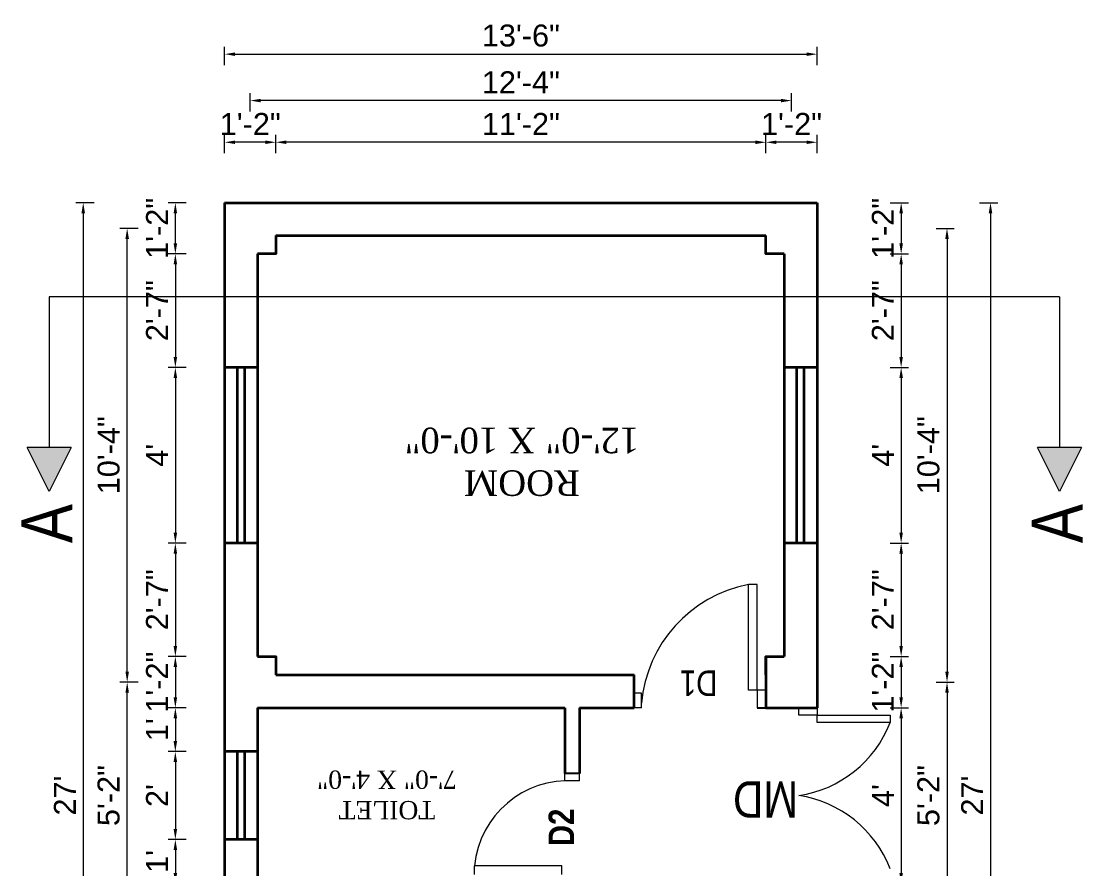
# Model space of a CAD drawing. Header units: inches. Extents: x 352533 to 378079, y -36324 to -23949.
# Drawn here: x 361818.8 to 362109.1, y -29772.4 to -29540.8 of the extents above; entities that cross this region are included whole.
import ezdxf

# ---------------------------------------------------------------- set-up
doc = ezdxf.new("R2010")
doc.units = ezdxf.units.IN
doc.header["$LTSCALE"] = 2
doc.header["$MEASUREMENT"] = 0
doc.header["$PDMODE"] = 34
doc.layers.get('0').update_dxf_attribs({"linetype": 'CONTINUOUS'})
doc.layers.get('DEFPOINTS').update_dxf_attribs({"color": 141, "linetype": 'CONTINUOUS'})
for name, color, linetype, lineweight in [('dimension', 160, 'CONTINUOUS', 15), ('door', 20, 'CONTINUOUS', 35), ('steps', 253, 'CONTINUOUS', 20), ('truss', 1, 'CONTINUOUS', 25)]:
    doc.layers.add(name, color=color, linetype=linetype, lineweight=lineweight)
doc.styles.add('Lettring Text', font='arial.ttf')
doc.styles.get("Standard").update_dxf_attribs({"font": 'ARIALN.TTF'})
doc.dimstyles.new('Copy of Standard', dxfattribs={"dimtxt": 6, "dimasz": 2.875, "dimexe": 2, "dimexo": 4, "dimgap": 2, "dimtad": 1, "dimdec": 0, "dimrnd": 1, "dimzin": 0, "dimdsep": 46, "dimlunit": 4, "dimtxsty": 'Lettring Text', "dimcen": 0.1, "dimclrd": 7, "dimclre": 7, "dimclrt": 7, "dimazin": 0, "dimtfac": 0.645, "dimtdec": 0, "dimtmove": 1, "dimatfit": 0, "dimfxl": 3, "dimfxlon": 1, "dimtfillclr": 256, "dimtolj": 1, "dimtzin": 0, "dimlwd": -1, "dimlwe": -1, "dimarcsym": 2})

# ---------------------------------------------------------------- blocks, each defined once
blk = doc.blocks.new('*D452')
at = {"layer": 'DEFPOINTS', "color": 0, "ltscale": 0.5, "transparency": 16777216}
for p in [(362022.42, -29573.89), (362036.42, -29590.41), (362022.42, -29599.41)]:
    blk.add_point(p, dxfattribs=at)
at = {"layer": 'steps', "color": 7, "ltscale": 0.5, "transparency": 16777216}
for p, q in [((362022.42, -29576.89), (362022.42, -29571.89)), ((362036.42, -29576.89), (362036.42, -29571.89)), ((362033.54, -29573.89), (362025.29, -29573.89))]:
    blk.add_line(p, q, dxfattribs=at)
for points in [[(362025.29, -29573.41), (362025.29, -29574.37), (362022.42, -29573.89)], [(362033.54, -29573.41), (362033.54, -29574.37), (362036.42, -29573.89)]]:
    blk.add_solid(points, dxfattribs=at)
at = {"layer": 'steps', "color": 7, "ltscale": 0.5, "transparency": 16777216, "insert": (362029.42, -29568.88), "char_height": 6, "attachment_point": 5, "style": 'Lettring Text'}
blk.add_mtext('\\A1;1\'-2"', dxfattribs=at)
blk = doc.blocks.new('*D453')
at = {"layer": 'DEFPOINTS', "color": 0, "ltscale": 0.5, "transparency": 16777216}
for p in [(361888.42, -29573.89), (361888.42, -29599.41), (362022.42, -29599.41)]:
    blk.add_point(p, dxfattribs=at)
at = {"layer": 'steps', "color": 7, "ltscale": 0.5, "transparency": 16777216}
for p, q in [((361888.42, -29576.89), (361888.42, -29571.89)), ((362022.42, -29576.89), (362022.42, -29571.89)), ((362019.54, -29573.89), (361891.29, -29573.89))]:
    blk.add_line(p, q, dxfattribs=at)
for points in [[(361891.29, -29573.41), (361891.29, -29574.37), (361888.42, -29573.89)], [(362019.54, -29573.41), (362019.54, -29574.37), (362022.42, -29573.89)]]:
    blk.add_solid(points, dxfattribs=at)
at = {"layer": 'steps', "color": 7, "ltscale": 0.5, "transparency": 16777216, "insert": (361955.42, -29568.88), "char_height": 6, "attachment_point": 5, "style": 'Lettring Text'}
blk.add_mtext('\\A1;11\'-2"', dxfattribs=at)
blk = doc.blocks.new('*D454')
at = {"layer": 'DEFPOINTS', "color": 0, "ltscale": 0.5, "transparency": 16777216}
for p in [(361874.42, -29573.89), (361874.42, -29599.41), (361888.42, -29599.41)]:
    blk.add_point(p, dxfattribs=at)
at = {"layer": 'steps', "color": 7, "ltscale": 0.5, "transparency": 16777216}
for p, q in [((361874.42, -29576.89), (361874.42, -29571.89)), ((361888.42, -29576.89), (361888.42, -29571.89)), ((361885.54, -29573.89), (361877.29, -29573.89))]:
    blk.add_line(p, q, dxfattribs=at)
for points in [[(361877.29, -29573.41), (361877.29, -29574.37), (361874.42, -29573.89)], [(361885.54, -29573.41), (361885.54, -29574.37), (361888.42, -29573.89)]]:
    blk.add_solid(points, dxfattribs=at)
at = {"layer": 'steps', "color": 7, "ltscale": 0.5, "transparency": 16777216, "insert": (361881.42, -29568.88), "char_height": 6, "attachment_point": 5, "style": 'Lettring Text'}
blk.add_mtext('\\A1;1\'-2"', dxfattribs=at)
blk = doc.blocks.new('*D455')
at = {"layer": 'DEFPOINTS', "color": 0, "ltscale": 0.5, "transparency": 16777216}
for p in [(361881.42, -29562.5), (361881.42, -29599.41), (362029.42, -29599.41)]:
    blk.add_point(p, dxfattribs=at)
at = {"layer": 'steps', "color": 7, "ltscale": 0.5, "transparency": 16777216}
for p, q in [((361881.42, -29565.5), (361881.42, -29560.5)), ((362029.42, -29565.5), (362029.42, -29560.5)), ((362026.54, -29562.5), (361884.29, -29562.5))]:
    blk.add_line(p, q, dxfattribs=at)
for points in [[(361884.29, -29562.02), (361884.29, -29562.98), (361881.42, -29562.5)], [(362026.54, -29562.02), (362026.54, -29562.98), (362029.42, -29562.5)]]:
    blk.add_solid(points, dxfattribs=at)
at = {"layer": 'steps', "color": 7, "ltscale": 0.5, "transparency": 16777216, "insert": (361955.42, -29557.49), "char_height": 6, "attachment_point": 5, "style": 'Lettring Text'}
blk.add_mtext('\\A1;12\'-4"', dxfattribs=at)
blk = doc.blocks.new('*D456')
at = {"layer": 'DEFPOINTS', "color": 0, "ltscale": 0.5, "transparency": 16777216}
for p in [(362036.42, -29549.82), (361874.42, -29590.41), (362036.42, -29590.41)]:
    blk.add_point(p, dxfattribs=at)
at = {"layer": 'steps', "color": 7, "ltscale": 0.5, "transparency": 16777216}
for p, q in [((361874.42, -29552.82), (361874.42, -29547.82)), ((362036.42, -29552.82), (362036.42, -29547.82)), ((361877.29, -29549.82), (362033.54, -29549.82))]:
    blk.add_line(p, q, dxfattribs=at)
for points in [[(361877.29, -29549.34), (361877.29, -29550.3), (361874.42, -29549.82)], [(362033.54, -29549.34), (362033.54, -29550.3), (362036.42, -29549.82)]]:
    blk.add_solid(points, dxfattribs=at)
at = {"layer": 'steps', "color": 7, "ltscale": 0.5, "transparency": 16777216, "insert": (361955.42, -29544.76), "char_height": 6, "attachment_point": 5, "style": 'Lettring Text'}
blk.add_mtext('\\A1;13\'-6"', dxfattribs=at)
blk = doc.blocks.new('*D457')
at = {"layer": 'DEFPOINTS', "color": 0, "ltscale": 0.5, "transparency": 16777216}
for p in [(362036.42, -29590.41), (362027.42, -29604.41), (362059.4, -29604.41)]:
    blk.add_point(p, dxfattribs=at)
at = {"layer": 'steps', "color": 7, "ltscale": 0.5, "transparency": 16777216}
for p, q in [((362056.4, -29590.41), (362061.4, -29590.41)), ((362059.4, -29593.28), (362059.4, -29601.53)), ((362056.4, -29604.41), (362061.4, -29604.41))]:
    blk.add_line(p, q, dxfattribs=at)
for points in [[(362058.92, -29593.28), (362059.88, -29593.28), (362059.4, -29590.41)], [(362058.92, -29601.53), (362059.88, -29601.53), (362059.4, -29604.41)]]:
    blk.add_solid(points, dxfattribs=at)
at = {"layer": 'steps', "color": 7, "ltscale": 0.5, "transparency": 16777216, "insert": (362054.39, -29597.41), "char_height": 6, "attachment_point": 5, "rotation": 90, "style": 'Lettring Text'}
blk.add_mtext('\\A1;1\'-2"', dxfattribs=at)
blk = doc.blocks.new('*D458')
at = {"layer": 'DEFPOINTS', "color": 0, "ltscale": 0.5, "transparency": 16777216}
for p in [(362027.42, -29604.41), (362036.42, -29635.41), (362059.4, -29635.41)]:
    blk.add_point(p, dxfattribs=at)
at = {"layer": 'steps', "color": 7, "ltscale": 0.5, "transparency": 16777216}
for p, q in [((362056.4, -29604.41), (362061.4, -29604.41)), ((362059.4, -29607.28), (362059.4, -29632.53)), ((362056.4, -29635.41), (362061.4, -29635.41))]:
    blk.add_line(p, q, dxfattribs=at)
for points in [[(362058.92, -29607.28), (362059.88, -29607.28), (362059.4, -29604.41)], [(362058.92, -29632.53), (362059.88, -29632.53), (362059.4, -29635.41)]]:
    blk.add_solid(points, dxfattribs=at)
at = {"layer": 'steps', "color": 7, "ltscale": 0.5, "transparency": 16777216, "insert": (362054.39, -29619.91), "char_height": 6, "attachment_point": 5, "rotation": 90, "style": 'Lettring Text'}
blk.add_mtext('\\A1;2\'-7"', dxfattribs=at)
blk = doc.blocks.new('*D459')
at = {"layer": 'DEFPOINTS', "color": 0, "ltscale": 0.5, "transparency": 16777216}
for p in [(362036.42, -29635.41), (362036.42, -29683.41), (362059.4, -29683.41)]:
    blk.add_point(p, dxfattribs=at)
at = {"layer": 'steps', "color": 7, "ltscale": 0.5, "transparency": 16777216}
for p, q in [((362056.4, -29635.41), (362061.4, -29635.41)), ((362059.4, -29638.28), (362059.4, -29680.53)), ((362056.4, -29683.41), (362061.4, -29683.41))]:
    blk.add_line(p, q, dxfattribs=at)
for points in [[(362058.92, -29638.28), (362059.88, -29638.28), (362059.4, -29635.41)], [(362058.92, -29680.53), (362059.88, -29680.53), (362059.4, -29683.41)]]:
    blk.add_solid(points, dxfattribs=at)
at = {"layer": 'steps', "color": 7, "ltscale": 0.5, "transparency": 16777216, "insert": (362054.4, -29659.41), "char_height": 6, "attachment_point": 5, "rotation": 90, "style": 'Lettring Text'}
blk.add_mtext("\\A1;4'", dxfattribs=at)
blk = doc.blocks.new('*D460')
at = {"layer": 'DEFPOINTS', "color": 0, "ltscale": 0.5, "transparency": 16777216}
for p in [(362036.42, -29683.41), (362027.42, -29714.41), (362059.4, -29714.41)]:
    blk.add_point(p, dxfattribs=at)
at = {"layer": 'steps', "color": 7, "ltscale": 0.5, "transparency": 16777216}
for p, q in [((362056.4, -29683.41), (362061.4, -29683.41)), ((362059.4, -29686.28), (362059.4, -29711.53)), ((362056.4, -29714.41), (362061.4, -29714.41))]:
    blk.add_line(p, q, dxfattribs=at)
for points in [[(362058.92, -29686.28), (362059.88, -29686.28), (362059.4, -29683.41)], [(362058.92, -29711.53), (362059.88, -29711.53), (362059.4, -29714.41)]]:
    blk.add_solid(points, dxfattribs=at)
at = {"layer": 'steps', "color": 7, "ltscale": 0.5, "transparency": 16777216, "insert": (362054.39, -29698.91), "char_height": 6, "attachment_point": 5, "rotation": 90, "style": 'Lettring Text'}
blk.add_mtext('\\A1;2\'-7"', dxfattribs=at)
blk = doc.blocks.new('*D461')
at = {"layer": 'DEFPOINTS', "color": 0, "ltscale": 0.5, "transparency": 16777216}
for p in [(362036.42, -29728.41), (362036.42, -29776.41), (362059.4, -29776.41)]:
    blk.add_point(p, dxfattribs=at)
at = {"layer": 'steps', "color": 7, "ltscale": 0.5, "transparency": 16777216}
for p, q in [((362056.4, -29728.41), (362061.4, -29728.41)), ((362059.4, -29731.28), (362059.4, -29773.53)), ((362056.4, -29776.41), (362061.4, -29776.41))]:
    blk.add_line(p, q, dxfattribs=at)
for points in [[(362058.92, -29731.28), (362059.88, -29731.28), (362059.4, -29728.41)], [(362058.92, -29773.53), (362059.88, -29773.53), (362059.4, -29776.41)]]:
    blk.add_solid(points, dxfattribs=at)
at = {"layer": 'steps', "color": 7, "ltscale": 0.5, "transparency": 16777216, "insert": (362054.4, -29752.41), "char_height": 6, "attachment_point": 5, "rotation": 90, "style": 'Lettring Text'}
blk.add_mtext("\\A1;4'", dxfattribs=at)
blk = doc.blocks.new('*D467')
at = {"layer": 'DEFPOINTS', "color": 0, "ltscale": 0.5, "transparency": 16777216}
for p in [(362027.42, -29714.41), (362036.42, -29728.41), (362059.4, -29728.41)]:
    blk.add_point(p, dxfattribs=at)
at = {"layer": 'steps', "color": 7, "ltscale": 0.5, "transparency": 16777216}
for p, q in [((362056.4, -29714.41), (362061.4, -29714.41)), ((362059.4, -29717.28), (362059.4, -29725.53)), ((362056.4, -29728.41), (362061.4, -29728.41))]:
    blk.add_line(p, q, dxfattribs=at)
for points in [[(362058.92, -29717.28), (362059.88, -29717.28), (362059.4, -29714.41)], [(362058.92, -29725.53), (362059.88, -29725.53), (362059.4, -29728.41)]]:
    blk.add_solid(points, dxfattribs=at)
at = {"layer": 'steps', "color": 7, "ltscale": 0.5, "transparency": 16777216, "insert": (362054.39, -29721.41), "char_height": 6, "attachment_point": 5, "rotation": 90, "style": 'Lettring Text'}
blk.add_mtext('\\A1;1\'-2"', dxfattribs=at)
blk = doc.blocks.new('*D468')
at = {"layer": 'DEFPOINTS', "color": 0, "ltscale": 0.5, "transparency": 16777216}
for p in [(362027.42, -29597.41), (362022.42, -29721.41), (362071.94, -29721.41)]:
    blk.add_point(p, dxfattribs=at)
at = {"layer": 'steps', "color": 7, "ltscale": 0.5, "transparency": 16777216}
for p, q in [((362068.94, -29597.41), (362073.94, -29597.41)), ((362071.94, -29600.28), (362071.94, -29718.53)), ((362068.94, -29721.41), (362073.94, -29721.41))]:
    blk.add_line(p, q, dxfattribs=at)
for points in [[(362071.46, -29600.28), (362072.42, -29600.28), (362071.94, -29597.41)], [(362071.46, -29718.53), (362072.42, -29718.53), (362071.94, -29721.41)]]:
    blk.add_solid(points, dxfattribs=at)
at = {"layer": 'steps', "color": 7, "ltscale": 0.5, "transparency": 16777216, "insert": (362066.88, -29659.41), "char_height": 6, "attachment_point": 5, "rotation": 90, "style": 'Lettring Text'}
blk.add_mtext('\\A1;10\'-4"', dxfattribs=at)
blk = doc.blocks.new('*D469')
at = {"layer": 'DEFPOINTS', "color": 0, "ltscale": 0.5, "transparency": 16777216}
for p in [(362036.42, -29590.41), (362036.42, -29914.41), (362083.83, -29914.41)]:
    blk.add_point(p, dxfattribs=at)
at = {"layer": 'steps', "color": 7, "ltscale": 0.5, "transparency": 16777216}
for p, q in [((362080.83, -29590.41), (362085.83, -29590.41)), ((362083.83, -29593.28), (362083.83, -29911.53)), ((362080.83, -29914.41), (362085.83, -29914.41))]:
    blk.add_line(p, q, dxfattribs=at)
for points in [[(362083.35, -29593.28), (362084.31, -29593.28), (362083.83, -29590.41)], [(362083.35, -29911.53), (362084.31, -29911.53), (362083.83, -29914.41)]]:
    blk.add_solid(points, dxfattribs=at)
at = {"layer": 'steps', "color": 7, "ltscale": 0.5, "transparency": 16777216, "insert": (362078.82, -29752.41), "char_height": 6, "attachment_point": 5, "rotation": 90, "style": 'Lettring Text'}
blk.add_mtext("\\A1;27'", dxfattribs=at)
blk = doc.blocks.new('*D470')
at = {"layer": 'DEFPOINTS', "color": 0, "ltscale": 0.5, "transparency": 16777216}
for p in [(362022.42, -29721.41), (362022.42, -29783.41), (362071.94, -29783.41)]:
    blk.add_point(p, dxfattribs=at)
at = {"layer": 'steps', "color": 7, "ltscale": 0.5, "transparency": 16777216}
for p, q in [((362068.94, -29721.41), (362073.94, -29721.41)), ((362071.94, -29724.28), (362071.94, -29780.53)), ((362068.94, -29783.41), (362073.94, -29783.41))]:
    blk.add_line(p, q, dxfattribs=at)
for points in [[(362071.46, -29724.28), (362072.42, -29724.28), (362071.94, -29721.41)], [(362071.46, -29780.53), (362072.42, -29780.53), (362071.94, -29783.41)]]:
    blk.add_solid(points, dxfattribs=at)
at = {"layer": 'steps', "color": 7, "ltscale": 0.5, "transparency": 16777216, "insert": (362066.88, -29752.41), "char_height": 6, "attachment_point": 5, "rotation": 90, "style": 'Lettring Text'}
blk.add_mtext('\\A1;5\'-2"', dxfattribs=at)
blk = doc.blocks.new('*D430')
at = {"layer": 'DEFPOINTS', "color": 0, "ltscale": 0.5, "transparency": 16777216}
for p in [(361860.94, -29590.41), (361888.42, -29590.41), (361888.42, -29604.41)]:
    blk.add_point(p, dxfattribs=at)
at = {"layer": 'steps', "color": 7, "ltscale": 0.5, "transparency": 16777216}
for p, q in [((361863.94, -29590.41), (361858.94, -29590.41)), ((361860.94, -29601.53), (361860.94, -29593.28)), ((361863.94, -29604.41), (361858.94, -29604.41))]:
    blk.add_line(p, q, dxfattribs=at)
for points in [[(361860.46, -29593.28), (361861.42, -29593.28), (361860.94, -29590.41)], [(361860.46, -29601.53), (361861.42, -29601.53), (361860.94, -29604.41)]]:
    blk.add_solid(points, dxfattribs=at)
at = {"layer": 'steps', "color": 7, "ltscale": 0.5, "transparency": 16777216, "insert": (361855.92, -29597.41), "char_height": 6, "attachment_point": 5, "rotation": 90, "style": 'Lettring Text'}
blk.add_mtext('\\A1;1\'-2"', dxfattribs=at)
blk = doc.blocks.new('*D431')
at = {"layer": 'DEFPOINTS', "color": 0, "ltscale": 0.5, "transparency": 16777216}
for p in [(361888.42, -29604.41), (361860.94, -29635.41), (361874.42, -29635.41)]:
    blk.add_point(p, dxfattribs=at)
at = {"layer": 'steps', "color": 7, "ltscale": 0.5, "transparency": 16777216}
for p, q in [((361863.94, -29604.41), (361858.94, -29604.41)), ((361860.94, -29607.28), (361860.94, -29632.53)), ((361863.94, -29635.41), (361858.94, -29635.41))]:
    blk.add_line(p, q, dxfattribs=at)
for points in [[(361860.46, -29607.28), (361861.42, -29607.28), (361860.94, -29604.41)], [(361860.46, -29632.53), (361861.42, -29632.53), (361860.94, -29635.41)]]:
    blk.add_solid(points, dxfattribs=at)
at = {"layer": 'steps', "color": 7, "ltscale": 0.5, "transparency": 16777216, "insert": (361855.92, -29619.91), "char_height": 6, "attachment_point": 5, "rotation": 90, "style": 'Lettring Text'}
blk.add_mtext('\\A1;2\'-7"', dxfattribs=at)
blk = doc.blocks.new('*D432')
at = {"layer": 'DEFPOINTS', "color": 0, "ltscale": 0.5, "transparency": 16777216}
for p in [(361874.42, -29635.41), (361860.94, -29683.41), (361874.42, -29683.41)]:
    blk.add_point(p, dxfattribs=at)
at = {"layer": 'steps', "color": 7, "ltscale": 0.5, "transparency": 16777216}
for p, q in [((361863.94, -29635.41), (361858.94, -29635.41)), ((361860.94, -29638.28), (361860.94, -29680.53)), ((361863.94, -29683.41), (361858.94, -29683.41))]:
    blk.add_line(p, q, dxfattribs=at)
for points in [[(361860.46, -29638.28), (361861.42, -29638.28), (361860.94, -29635.41)], [(361860.46, -29680.53), (361861.42, -29680.53), (361860.94, -29683.41)]]:
    blk.add_solid(points, dxfattribs=at)
at = {"layer": 'steps', "color": 7, "ltscale": 0.5, "transparency": 16777216, "insert": (361855.94, -29659.41), "char_height": 6, "attachment_point": 5, "rotation": 90, "style": 'Lettring Text'}
blk.add_mtext("\\A1;4'", dxfattribs=at)
blk = doc.blocks.new('*D433')
at = {"layer": 'DEFPOINTS', "color": 0, "ltscale": 0.5, "transparency": 16777216}
for p in [(361874.42, -29683.41), (361860.94, -29714.41), (361883.42, -29714.41)]:
    blk.add_point(p, dxfattribs=at)
at = {"layer": 'steps', "color": 7, "ltscale": 0.5, "transparency": 16777216}
for p, q in [((361863.94, -29683.41), (361858.94, -29683.41)), ((361860.94, -29686.28), (361860.94, -29711.53)), ((361863.94, -29714.41), (361858.94, -29714.41))]:
    blk.add_line(p, q, dxfattribs=at)
for points in [[(361860.46, -29686.28), (361861.42, -29686.28), (361860.94, -29683.41)], [(361860.46, -29711.53), (361861.42, -29711.53), (361860.94, -29714.41)]]:
    blk.add_solid(points, dxfattribs=at)
at = {"layer": 'steps', "color": 7, "ltscale": 0.5, "transparency": 16777216, "insert": (361855.92, -29698.91), "char_height": 6, "attachment_point": 5, "rotation": 90, "style": 'Lettring Text'}
blk.add_mtext('\\A1;2\'-7"', dxfattribs=at)
blk = doc.blocks.new('*D434')
at = {"layer": 'DEFPOINTS', "color": 0, "ltscale": 0.5, "transparency": 16777216}
for p in [(361883.42, -29714.41), (361860.94, -29728.41), (361883.42, -29728.41)]:
    blk.add_point(p, dxfattribs=at)
at = {"layer": 'steps', "color": 7, "ltscale": 0.5, "transparency": 16777216}
for p, q in [((361863.94, -29714.41), (361858.94, -29714.41)), ((361860.94, -29717.28), (361860.94, -29725.53)), ((361863.94, -29728.41), (361858.94, -29728.41))]:
    blk.add_line(p, q, dxfattribs=at)
for points in [[(361860.46, -29717.28), (361861.42, -29717.28), (361860.94, -29714.41)], [(361860.46, -29725.53), (361861.42, -29725.53), (361860.94, -29728.41)]]:
    blk.add_solid(points, dxfattribs=at)
at = {"layer": 'steps', "color": 7, "ltscale": 0.5, "transparency": 16777216, "insert": (361855.92, -29721.41), "char_height": 6, "attachment_point": 5, "rotation": 90, "style": 'Lettring Text'}
blk.add_mtext('\\A1;1\'-2"', dxfattribs=at)
blk = doc.blocks.new('*D435')
at = {"layer": 'DEFPOINTS', "color": 0, "ltscale": 0.5, "transparency": 16777216}
for p in [(361883.42, -29728.41), (361860.94, -29740.41), (361883.42, -29740.41)]:
    blk.add_point(p, dxfattribs=at)
at = {"layer": 'steps', "color": 7, "ltscale": 0.5, "transparency": 16777216}
for p, q in [((361863.94, -29728.41), (361858.94, -29728.41)), ((361860.94, -29731.28), (361860.94, -29737.53)), ((361863.94, -29740.41), (361858.94, -29740.41))]:
    blk.add_line(p, q, dxfattribs=at)
for points in [[(361860.46, -29731.28), (361861.42, -29731.28), (361860.94, -29728.41)], [(361860.46, -29737.53), (361861.42, -29737.53), (361860.94, -29740.41)]]:
    blk.add_solid(points, dxfattribs=at)
at = {"layer": 'steps', "color": 7, "ltscale": 0.5, "transparency": 16777216, "insert": (361855.92, -29734.41), "char_height": 6, "attachment_point": 5, "rotation": 90, "style": 'Lettring Text'}
blk.add_mtext("\\A1;1'", dxfattribs=at)
blk = doc.blocks.new('*D436')
at = {"layer": 'DEFPOINTS', "color": 0, "ltscale": 0.5, "transparency": 16777216}
for p in [(361883.42, -29740.41), (361860.94, -29764.41), (361883.42, -29764.41)]:
    blk.add_point(p, dxfattribs=at)
at = {"layer": 'steps', "color": 7, "ltscale": 0.5, "transparency": 16777216}
for p, q in [((361863.94, -29740.41), (361858.94, -29740.41)), ((361860.94, -29743.28), (361860.94, -29761.53)), ((361863.94, -29764.41), (361858.94, -29764.41))]:
    blk.add_line(p, q, dxfattribs=at)
for points in [[(361860.46, -29743.28), (361861.42, -29743.28), (361860.94, -29740.41)], [(361860.46, -29761.53), (361861.42, -29761.53), (361860.94, -29764.41)]]:
    blk.add_solid(points, dxfattribs=at)
at = {"layer": 'steps', "color": 7, "ltscale": 0.5, "transparency": 16777216, "insert": (361855.92, -29752.41), "char_height": 6, "attachment_point": 5, "rotation": 90, "style": 'Lettring Text'}
blk.add_mtext("\\A1;2'", dxfattribs=at)
blk = doc.blocks.new('*D437')
at = {"layer": 'DEFPOINTS', "color": 0, "ltscale": 0.5, "transparency": 16777216}
for p in [(361883.42, -29764.41), (361860.94, -29776.41), (361883.42, -29776.41)]:
    blk.add_point(p, dxfattribs=at)
at = {"layer": 'steps', "color": 7, "ltscale": 0.5, "transparency": 16777216}
for p, q in [((361863.94, -29764.41), (361858.94, -29764.41)), ((361860.94, -29767.28), (361860.94, -29773.53)), ((361863.94, -29776.41), (361858.94, -29776.41))]:
    blk.add_line(p, q, dxfattribs=at)
for points in [[(361860.46, -29767.28), (361861.42, -29767.28), (361860.94, -29764.41)], [(361860.46, -29773.53), (361861.42, -29773.53), (361860.94, -29776.41)]]:
    blk.add_solid(points, dxfattribs=at)
at = {"layer": 'steps', "color": 7, "ltscale": 0.5, "transparency": 16777216, "insert": (361855.92, -29770.41), "char_height": 6, "attachment_point": 5, "rotation": 90, "style": 'Lettring Text'}
blk.add_mtext("\\A1;1'", dxfattribs=at)
blk = doc.blocks.new('*D442')
at = {"layer": 'DEFPOINTS', "color": 0, "ltscale": 0.5, "transparency": 16777216}
for p in [(361847.77, -29721.41), (362022.42, -29721.41), (362022.42, -29783.41)]:
    blk.add_point(p, dxfattribs=at)
at = {"layer": 'steps', "color": 7, "ltscale": 0.5, "transparency": 16777216}
for p, q in [((361850.77, -29721.41), (361845.77, -29721.41)), ((361847.77, -29780.53), (361847.77, -29724.28)), ((361850.77, -29783.41), (361845.77, -29783.41))]:
    blk.add_line(p, q, dxfattribs=at)
for points in [[(361847.29, -29724.28), (361848.25, -29724.28), (361847.77, -29721.41)], [(361847.29, -29780.53), (361848.25, -29780.53), (361847.77, -29783.41)]]:
    blk.add_solid(points, dxfattribs=at)
at = {"layer": 'steps', "color": 7, "ltscale": 0.5, "transparency": 16777216, "insert": (361842.71, -29752.41), "char_height": 6, "attachment_point": 5, "rotation": 90, "style": 'Lettring Text'}
blk.add_mtext('\\A1;5\'-2"', dxfattribs=at)
blk = doc.blocks.new('*D443')
at = {"layer": 'DEFPOINTS', "color": 0, "ltscale": 0.5, "transparency": 16777216}
for p in [(361847.77, -29597.41), (361883.42, -29597.41), (362022.42, -29721.41)]:
    blk.add_point(p, dxfattribs=at)
at = {"layer": 'steps', "color": 7, "ltscale": 0.5, "transparency": 16777216}
for p, q in [((361850.77, -29597.41), (361845.77, -29597.41)), ((361847.77, -29718.53), (361847.77, -29600.28)), ((361850.77, -29721.41), (361845.77, -29721.41))]:
    blk.add_line(p, q, dxfattribs=at)
for points in [[(361847.29, -29600.28), (361848.25, -29600.28), (361847.77, -29597.41)], [(361847.29, -29718.53), (361848.25, -29718.53), (361847.77, -29721.41)]]:
    blk.add_solid(points, dxfattribs=at)
at = {"layer": 'steps', "color": 7, "ltscale": 0.5, "transparency": 16777216, "insert": (361842.71, -29659.41), "char_height": 6, "attachment_point": 5, "rotation": 90, "style": 'Lettring Text'}
blk.add_mtext('\\A1;10\'-4"', dxfattribs=at)
blk = doc.blocks.new('*D444')
at = {"layer": 'DEFPOINTS', "color": 0, "ltscale": 0.5, "transparency": 16777216}
for p in [(361874.42, -29590.41), (361835.75, -29914.41), (361874.42, -29914.41)]:
    blk.add_point(p, dxfattribs=at)
at = {"layer": 'steps', "color": 7, "ltscale": 0.5, "transparency": 16777216}
for p, q in [((361838.75, -29590.41), (361833.75, -29590.41)), ((361835.75, -29593.28), (361835.75, -29911.53)), ((361838.75, -29914.41), (361833.75, -29914.41))]:
    blk.add_line(p, q, dxfattribs=at)
for points in [[(361835.27, -29593.28), (361836.23, -29593.28), (361835.75, -29590.41)], [(361835.27, -29911.53), (361836.23, -29911.53), (361835.75, -29914.41)]]:
    blk.add_solid(points, dxfattribs=at)
at = {"layer": 'steps', "color": 7, "ltscale": 0.5, "transparency": 16777216, "insert": (361830.74, -29752.41), "char_height": 6, "attachment_point": 5, "rotation": 90, "style": 'Lettring Text'}
blk.add_mtext("\\A1;27'", dxfattribs=at)

msp = doc.modelspace()

# ---------------------------------------------------------------- hatches: boundary and pattern name
at = {"linetype": 'ByBlock', "lineweight": 5}
for points in [[(361826.42, -29669.32), (361832.42, -29657.32), (361820.42, -29657.32)], [(362102.68, -29669.32), (362108.68, -29657.32), (362096.68, -29657.32)]]:
    msp.add_hatch(color=7, dxfattribs=at).paths.add_polyline_path(points)

# ---------------------------------------------------------------- linework, layer by layer
at = {"color": 7, "linetype": 'ByBlock', "lineweight": 5}
for p, q in [((362102.68, -29616.16), (361826.42, -29616.16)), ((361826.42, -29616.16), (361826.42, -29657.32)), ((362102.68, -29616.16), (362102.68, -29657.32)), ((361832.42, -29657.32), (361820.42, -29657.32)), ((361826.42, -29669.32), (361820.42, -29657.32)), ((361832.42, -29657.32), (361826.42, -29669.32)), ((362108.68, -29657.32), (362096.68, -29657.32)), ((362102.68, -29669.32), (362096.68, -29657.32)), ((362108.68, -29657.32), (362102.68, -29669.32))]:
    msp.add_line(p, q, dxfattribs=at)
at = {"layer": 'dimension', "ltscale": 7}
for p, q in [((362017.62, -29723.61), (362017.62, -29694.73)), ((362020.02, -29694.73), (362017.62, -29694.73)), ((362020.02, -29723.61), (362020.02, -29694.73)), ((361988.42, -29724.41), (361986.42, -29724.41)), ((361988.42, -29728.41), (361988.42, -29724.41)), ((362020.02, -29723.61), (362017.62, -29723.61)), ((362022.42, -29723.61), (362020.02, -29723.61)), ((362020.02, -29723.61), (362020.02, -29728.41)), ((362022.42, -29728.41), (362022.42, -29723.61)), ((361988.42, -29728.41), (361986.42, -29728.41)), ((362020.02, -29728.41), (362022.42, -29728.41)), ((361967.42, -29748.41), (361967.42, -29746.41)), ((361971.42, -29748.41), (361971.42, -29746.41)), ((361971.42, -29748.41), (361967.42, -29748.41)), ((361966.62, -29771.61), (361942.74, -29771.61)), ((361942.74, -29774.01), (361942.74, -29771.61)), ((361966.62, -29774.01), (361966.62, -29771.61))]:
    msp.add_line(p, q, dxfattribs=at)
for centre, radius, start, end in [((362024.51, -29730.3), 36.23, 100.9657, 174.9754), ((361968.35, -29774.07), 25.72, 86.0106, 174.5071)]:
    msp.add_arc(centre, radius, start, end, dxfattribs=at)
at = {"layer": 'door', "ltscale": 0.5}
for p, q in [((361874.42, -29590.41), (362036.42, -29590.41)), ((361874.42, -29590.41), (361874.42, -29914.41)), ((362036.42, -29590.41), (362036.42, -29728.41)), ((361888.42, -29599.41), (362022.42, -29599.41)), ((361883.42, -29604.41), (361883.42, -29714.41)), ((362027.42, -29604.41), (362027.42, -29714.41)), ((361883.42, -29635.41), (361874.42, -29635.41)), ((361877.92, -29683.41), (361877.92, -29635.41)), ((361879.92, -29683.41), (361879.92, -29635.41)), ((362036.42, -29635.41), (362027.42, -29635.41)), ((362030.92, -29683.41), (362030.92, -29635.41)), ((362032.92, -29683.41), (362032.92, -29635.41)), ((361883.42, -29683.41), (361874.42, -29683.41)), ((362036.42, -29683.41), (362027.42, -29683.41)), ((362022.42, -29714.41), (362022.42, -29728.41)), ((361888.42, -29719.41), (361986.42, -29719.41)), ((361986.42, -29728.41), (361986.42, -29719.41)), ((361883.42, -29728.41), (361967.42, -29728.41)), ((361883.42, -29728.41), (361883.42, -29776.41)), ((361967.42, -29728.41), (361967.42, -29746.41)), ((361971.42, -29728.41), (361986.42, -29728.41)), ((361971.42, -29728.41), (361971.42, -29746.41)), ((362022.42, -29728.41), (362036.42, -29728.41)), ((361883.42, -29740.41), (361874.42, -29740.41)), ((361877.92, -29764.41), (361877.92, -29740.41)), ((361879.92, -29764.41), (361879.92, -29740.41)), ((361883.42, -29764.41), (361874.42, -29764.41))]:
    msp.add_line(p, q, dxfattribs=at)
for points in [[(361888.42, -29599.41), (361888.42, -29604.41), (361883.42, -29604.41)], [(362027.42, -29604.41), (362022.42, -29604.41), (362022.42, -29599.41)], [(361883.42, -29714.41), (361888.42, -29714.41), (361888.42, -29719.41)], [(362022.42, -29719.41), (362022.42, -29714.41), (362027.42, -29714.41)]]:
    msp.add_lwpolyline(points, dxfattribs=at)
at = {"layer": 'steps', "color": 7, "ltscale": 0.3}
for points in [[(362036.42, -29728.41), (362036.42, -29730.41), (362031.42, -29730.41), (362031.42, -29728.41)], [(362036.42, -29730.41), (362056.42, -29730.41), (362056.42, -29732.41), (362036.42, -29732.41)]]:
    msp.add_lwpolyline(points, close=True, dxfattribs=at)
at = {"layer": 'steps', "color": 7, "ltscale": 0.3, "true_color": 0xffffff}
for centre, start, end in [((362026.69, -29720.88), 278.5176, 338.802), ((362026.69, -29783.93), 21.198, 81.4824)]:
    msp.add_arc(centre, 31.88, start, end, dxfattribs=at)
at = {"layer": 'truss', "ltscale": 7}
for p, q in [((361986.42, -29728.41), (361986.42, -29724.41)), ((362022.42, -29728.41), (362022.42, -29724.41)), ((362020.02, -29728.41), (362022.42, -29728.41)), ((361971.42, -29746.41), (361967.42, -29746.41))]:
    msp.add_line(p, q, dxfattribs=at)

# ---------------------------------------------------------------- texts
at = {"color": 7, "linetype": 'ByBlock', "lineweight": 5}
for s, insert, char_height, width, attachment_point, rotation in [('A', (361818.8, -29683.43), 14, 26.5803, 1, 90), ('A', (362095.06, -29683.43), 14, 26.5803, 1, 90), ('MD', (362013.45, -29758.49), 10, 44.1664, 3, 180)]:
    msp.add_mtext(s, dxfattribs=dict(at, insert=insert, char_height=char_height, width=width, attachment_point=attachment_point, rotation=rotation))
at = {"layer": 'steps', "color": 7, "ltscale": 0.3, "attachment_point": 2}
for s, insert, char_height, width, rotation in [('{\\fTimes New Roman|b0|i0|c0|p18;ROOM \\P12\'-0" X 10\'-0"}', (361955.69, -29670.55), 7, 72.8187, 180), ('{\\fTimes New Roman|b0|i0|c0|p18;TOILET\\P7\'-0" X 4\'-0"}', (361918.79, -29758.91), 5, 55.268, 180), ('{\\fTechnic|b1|i0|c2|p2;D2}', (361962.99, -29761.1), 7, 55.268, 90)]:
    msp.add_mtext(s, dxfattribs=dict(at, insert=insert, char_height=char_height, width=width, rotation=rotation))
at = {"layer": 'steps', "color": 7, "ltscale": 0.3, "insert": (362004.03, -29725.23), "char_height": 7, "attachment_point": 2, "rotation": 180}
msp.add_mtext_dynamic_manual_height_columns('{\\W1;D1}', width=18.6213, gutter_width=40, heights=[0], dxfattribs=at)

# ---------------------------------------------------------------- dimensions: what is measured, and where the dimension line sits
at = {"layer": 'steps', "ltscale": 0.5}
for base, p1, p2, angle, picture, middle in [((362036.42, -29549.82), (361874.42, -29590.41), (362036.42, -29590.41), 180, '*D456', (361955.42, -29544.76)), ((361881.42, -29562.5), (362029.42, -29599.41), (361881.42, -29599.41), 180, '*D455', (361955.42, -29557.49)), ((361888.42, -29573.89), (362022.42, -29599.41), (361888.42, -29599.41), 180, '*D453', (361955.42, -29568.88)), ((361835.75, -29914.41), (361874.42, -29590.41), (361874.42, -29914.41), 270, '*D444', (361830.74, -29752.41)), ((362083.83, -29914.41), (362036.42, -29590.41), (362036.42, -29914.41), 270, '*D469', (362078.82, -29752.41)), ((361847.77, -29597.41), (362022.42, -29721.41), (361883.42, -29597.41), 270, '*D443', (361842.71, -29659.41)), ((362071.94, -29721.41), (362027.42, -29597.41), (362022.42, -29721.41), 270, '*D468', (362066.88, -29659.41)), ((361860.94, -29635.41), (361888.42, -29604.41), (361874.42, -29635.41), 270, '*D431', (361855.92, -29619.91)), ((362059.4, -29635.41), (362027.42, -29604.41), (362036.42, -29635.41), 270, '*D458', (362054.39, -29619.91)), ((361860.94, -29683.41), (361874.42, -29635.41), (361874.42, -29683.41), 270, '*D432', (361855.94, -29659.41)), ((362059.4, -29683.41), (362036.42, -29635.41), (362036.42, -29683.41), 270, '*D459', (362054.4, -29659.41)), ((361860.94, -29714.41), (361874.42, -29683.41), (361883.42, -29714.41), 270, '*D433', (361855.92, -29698.91)), ((362059.4, -29714.41), (362036.42, -29683.41), (362027.42, -29714.41), 270, '*D460', (362054.39, -29698.91)), ((361847.77, -29721.41), (362022.42, -29783.41), (362022.42, -29721.41), 270, '*D442', (361842.71, -29752.41)), ((362071.94, -29783.41), (362022.42, -29721.41), (362022.42, -29783.41), 270, '*D470', (362066.88, -29752.41)), ((361860.94, -29740.41), (361883.42, -29728.41), (361883.42, -29740.41), 270, '*D435', (361855.92, -29734.41)), ((362059.4, -29776.41), (362036.42, -29728.41), (362036.42, -29776.41), 270, '*D461', (362054.4, -29752.41)), ((361860.94, -29764.41), (361883.42, -29740.41), (361883.42, -29764.41), 270, '*D436', (361855.92, -29752.41)), ((361860.94, -29776.41), (361883.42, -29764.41), (361883.42, -29776.41), 270, '*D437', (361855.92, -29770.41))]:
    dim = msp.add_linear_dim(base=base, p1=p1, p2=p2, angle=angle, dimstyle='Copy of Standard', dxfattribs=at)
    dim.commit()
    dim.dimension.update_dxf_attribs({"geometry": picture, "text_midpoint": middle})
for base, p1, p2, angle, picture, middle in [((361874.42, -29573.89), (361888.42, -29599.41), (361874.42, -29599.41), 180, '*D454', (361881.42, -29573.89)), ((362022.42, -29573.89), (362036.42, -29590.41), (362022.42, -29599.41), 180, '*D452', (362029.42, -29573.89)), ((361860.94, -29590.41), (361888.42, -29604.41), (361888.42, -29590.41), 270, '*D430', (361860.94, -29597.41)), ((362059.4, -29604.41), (362036.42, -29590.41), (362027.42, -29604.41), 270, '*D457', (362059.4, -29597.41)), ((361860.94, -29728.41), (361883.42, -29714.41), (361883.42, -29728.41), 270, '*D434', (361860.94, -29721.41)), ((362059.4, -29728.41), (362027.42, -29714.41), (362036.42, -29728.41), 270, '*D467', (362059.4, -29721.41))]:
    dim = msp.add_linear_dim(base=base, p1=p1, p2=p2, angle=angle, dimstyle='Copy of Standard', dxfattribs=at)
    dim.commit()
    dim.dimension.update_dxf_attribs({"geometry": picture, "text_midpoint": middle, "dimtype": 160})

doc.saveas('drawing.dxf')
